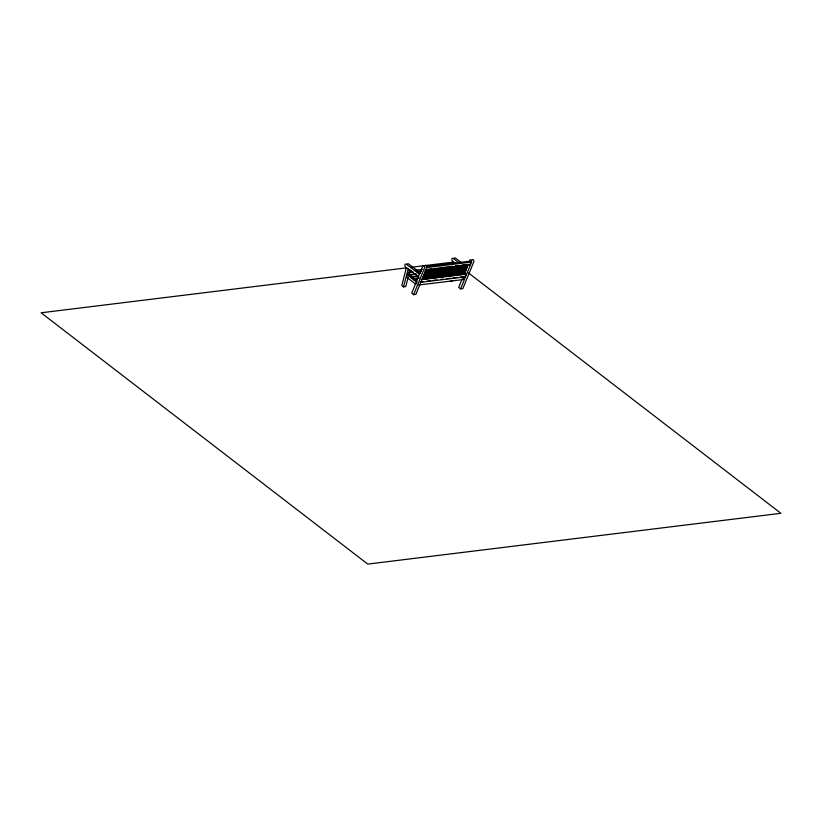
<?xml version="1.0" encoding="UTF-8"?>
<svg xmlns="http://www.w3.org/2000/svg" width="822" height="822" viewBox="0 0 822 822"><rect width="100%" height="100%" fill="white"/><g stroke="black" fill="none" stroke-linecap="round" stroke-linejoin="round"><path stroke-width="1.23" d="M414.493 278.792L414.185 280.23L416.271 281.586L416.579 280.148L414.493 278.792L418.275 278.319M406.345 267.551L401.835 285.604L403.468 286.857L405.708 286.58L408.257 277.065M403.468 286.857L408.246 269.02M409.212 273.5L410.168 269.935M412.171 277.004L411.801 278.401L413.846 279.973L414.216 278.576L412.171 277.004L418.49 276.233M418.665 285.029L463.423 279.521L464.225 276.541L460.495 277.004M412.706 272.411L407.661 273.027L407.219 274.373L409.202 276.141L409.644 274.805L415.953 274.034M416.23 274.24L409.921 275.021L409.479 276.356L411.462 278.134L411.894 276.798L418.213 276.017M417.083 281.597L415.963 284.33L406.715 277.22L407.517 274.229L408.719 274.086M413.62 294.666L424.481 268.085A1.582 1.017 83 0 0 424.121 265.886A1.582 1.017 83 0 0 422.714 266.205L411.699 293.187L413.62 294.666L415.86 294.399L426.721 267.808A1.582 1.017 83 0 0 426.351 265.609A1.582 1.017 83 0 0 424.953 265.927M462.046 279.192L458.686 287.402L460.618 288.892L462.858 288.614L473.719 262.033A1.582 1.017 83 0 0 473.349 259.834A1.582 1.017 83 0 0 471.951 260.153M464.923 272.154L467.8 265.116M460.618 288.892L471.479 262.31A1.582 1.017 83 0 0 471.109 260.101A1.582 1.017 83 0 0 469.711 260.43M426.002 269.914L422.148 279.285L423.361 279.141L427.204 269.77M425.858 271.712L423.361 279.141M423.833 278.627L427.676 269.256L429.259 269.513L425.416 278.884L423.833 278.627L425.416 278.884M424.214 279.028L428.057 269.667M425.519 277.312L428.406 270.284M425.899 278.37L429.742 269.01L431.324 269.267L427.481 278.627L425.899 278.37L427.481 278.627M426.279 278.781L430.122 269.411M427.101 278.226L430.944 268.856M433.389 269.01L429.536 278.381L428.334 278.524L431.807 268.753M428.334 278.524L432.177 269.154M429.639 276.798L432.526 269.78M435.074 268.352L431.601 278.124L430.399 278.268L433.379 269.667M430.399 278.268L434.242 268.907L435.444 268.753M432.67 274.209L434.108 270.695M432.084 277.61L435.927 268.249L437.51 268.506L433.667 277.867L432.084 277.61L433.667 277.867M432.454 278.021L436.307 268.65M434.242 275.123L436.646 269.267M439.575 268.249L435.722 277.62L434.519 277.764L437.982 267.993M434.519 277.764L438.362 268.393M434.139 277.363L435.352 277.209L439.195 267.849M437.89 275.791L441.25 267.592L441.63 267.993L437.787 277.363L436.585 277.507L439.565 268.907M436.585 277.507L440.428 268.147L441.63 267.993M438.27 276.85L442.113 267.489L443.695 267.746L439.852 277.106L438.27 276.85L439.852 277.106M438.64 277.261L442.493 267.89M439.472 276.706L443.315 267.335M440.705 277.004L444.548 267.633L445.75 267.489L441.907 276.85L440.705 277.004L444.168 267.232M442.493 274.106L445.38 267.088M446.233 266.975L442.77 276.747L443.972 276.603L447.435 266.831M442.77 276.747L446.613 267.386M444.075 275.031L446.48 269.174M444.445 276.089L448.298 266.729L449.881 266.975L446.027 276.346L444.445 276.089L446.027 276.346M444.825 276.5L448.668 267.129M446.13 274.774L448.062 270.089M446.891 276.243L450.733 266.873L451.936 266.729L448.093 276.089L446.891 276.243L450.353 266.472M446.51 275.843L447.713 275.689L451.566 266.328M454.001 266.472L450.158 275.843L448.946 275.987L452.419 266.215M448.946 275.987L452.799 266.626M450.261 274.271L453.138 267.242M455.686 265.814L452.213 275.586L451.011 275.74L454.001 267.14M451.011 275.74L454.854 266.369L456.066 266.215M450.631 275.329L451.843 275.185L454.72 268.157M453.076 275.483L456.919 266.112L458.121 265.968L454.278 275.329L453.076 275.483L456.539 265.712M454.864 272.585L456.302 269.071L453.826 269.369M460.186 265.712L456.344 275.082L455.131 275.226L458.604 265.455M455.131 275.226L458.984 265.866M456.446 273.51L457.885 269.996M458.501 273.253L461.872 265.054L462.241 265.455L458.399 274.825L457.196 274.98L460.186 266.379M457.196 274.98L461.039 265.609L462.241 265.455M458.882 274.322L462.724 264.951L464.307 265.208L460.464 274.569L458.882 274.322L460.464 274.569M459.262 274.723L463.105 265.352M460.084 274.168L463.927 264.807M466.372 264.951L462.519 274.322L461.317 274.466L464.79 264.694M461.317 274.466L465.16 265.105M465.992 264.55L462.149 273.911L460.937 274.065M468.057 264.294L464.584 274.065L463.382 274.219L466.362 265.619M463.382 274.219L467.225 264.848L468.427 264.694M464.687 272.493L467.574 265.465M446.469 275.545L465.118 273.253L466.002 274.188L464.892 276.891L420.134 282.398M426.556 266.534L470.071 261.18L470.955 262.126L469.845 264.828L425.087 270.325M405.934 267.931L41.1 312.792L367.753 564.098L780.9 513.298L468.489 272.945M411.021 267.304L452.973 262.146M426.197 267.623L470.955 262.126M408.781 271.034L411.267 270.726M414.997 270.274L422.457 269.349M409.623 272.544L413.353 272.092M417.083 271.63L420.813 271.168M435.732 269.339L440.705 268.722M417.761 271.794L421.542 271.322M436.698 269.462L440.479 269M443.007 268.681L448.052 268.064M450.579 267.756L453.107 267.448M424.789 272.945L428.581 272.483M431.098 272.164L434.889 271.702M437.417 271.394L443.726 270.613M446.254 270.304L450.035 269.842M425.066 273.161L428.858 272.688M431.375 272.38L444.003 270.828M446.531 270.52L449.048 270.212M454.104 269.585L456.621 269.277M425.786 275.093L444.723 272.76M449.768 272.133L452.295 271.825M454.823 271.517L459.868 270.9M426.063 275.298L432.372 274.527M434.9 274.209L439.945 273.592M448.781 272.503L452.573 272.041M455.1 271.733L460.145 271.106M414.216 278.576L419.271 277.959M424.316 277.333L426.844 277.024M429.361 276.716L439.462 275.473M444.517 274.856L447.034 274.538M449.562 274.229L463.454 272.524M423.33 277.702L427.111 277.24M429.639 276.922L434.684 276.305M437.212 275.997L439.739 275.689M449.84 274.445L456.148 273.664M458.676 273.356L463.721 272.729M422.847 278.453L442.739 276.007M427.954 278.124L429.166 277.97M430.019 277.867L431.601 278.124M436.205 277.106L437.787 277.363M440.325 276.603L441.527 276.449M448.576 275.586L449.778 275.442M452.696 275.082L453.898 274.928M454.751 274.825L456.344 275.082M456.816 274.569L458.399 274.825M463.002 273.808L464.584 274.065M421.244 279.696L466.002 274.188M420.71 281.895L423.196 281.586M426.926 281.124L430.656 280.672M433.143 280.364L436.872 279.901M440.602 279.449L443.089 279.141M446.819 278.679L450.548 278.226M453.035 277.918L456.765 277.456M450.466 281.083L452.706 280.805M464.183 264.92L466.865 266.893M462.837 265.855L465.529 267.828M420.772 273.325L408.503 263.862A1.582 1.017 83 0 0 407.178 264.52M419.425 274.26L406.274 264.139A1.582 1.017 83 0 0 404.948 264.797A1.582 1.017 83 0 0 405.523 266.924L418.388 276.819M455.244 263.235L452.521 261.139A1.582 1.017 83 0 1 451.936 259.012A1.582 1.017 83 0 1 453.261 258.355L459.056 262.958M459.303 266.359L463.351 269.472M462.467 278.792L463.423 279.521M410.384 276.439L415.172 280.127M461.296 262.68L455.501 258.077A1.582 1.017 83 0 0 454.176 258.745M407.661 273.027L409.644 274.805M409.921 275.021L411.894 276.798"/></g></svg>
